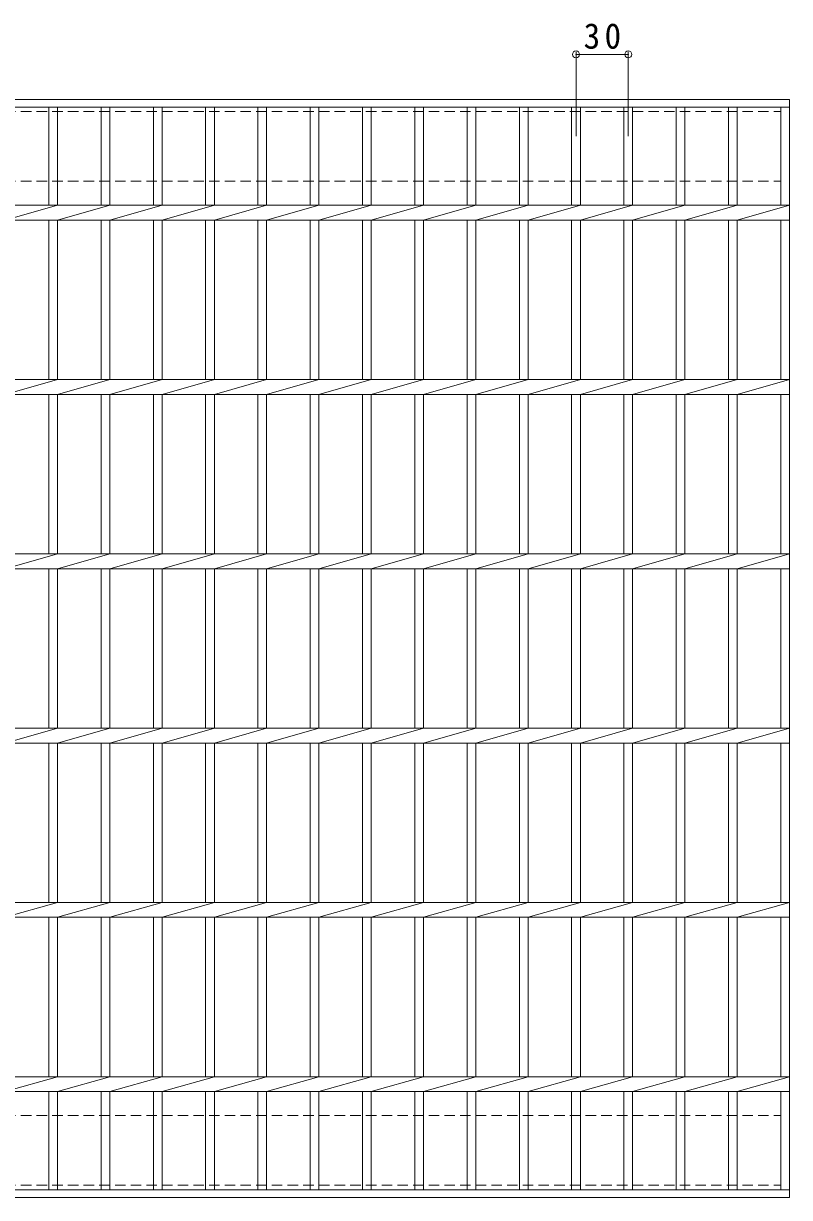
# Model space of a CAD drawing. Units: millimetres, scale not verified. Extents: x -790 to 1337, y -688 to 1514.
# Drawn here: x -233 to 207, y -166 to 508 of the extents above; entities that cross this region are included whole.
import ezdxf

# ---------------------------------------------------------------- set-up
doc = ezdxf.new("R2010")
doc.units = ezdxf.units.MM
doc.header["$LTSCALE"] = 5
doc.header["$PDMODE"] = 32
doc.header["$PDSIZE"] = 4
doc.linetypes.add('DASHED1', pattern=[1.8, 1.2, -0.6])
for name, color, linetype, lineweight in [('B-1', 2, 'Continuous', 9), ('B-2', 3, 'Continuous', 9), ('B-4', 7, 'Continuous', 9)]:
    doc.layers.add(name, color=color, linetype=linetype, lineweight=lineweight)
doc.styles.add('ＭＳ ゴシック', font='')
doc.styles.get('ＭＳ ゴシック').set_extended_font_data('MS Gothic')

msp = doc.modelspace()

# ---------------------------------------------------------------- linework, layer by layer
at = {"layer": 'B-1', "linetype": 'DASHED1'}
for p, q in [((-783.407, 417.422), (201.593, 417.422)), ((-783.407, -118.578), (201.593, -118.578))]:
    msp.add_line(p, q, dxfattribs=at)
for points in [[(-783.407, 417.422), (-783.407, 457.422), (201.593, 457.422), (201.593, 417.422)], [(-783.407, -118.578), (-783.407, -158.578), (201.593, -158.578), (201.593, -118.578)]]:
    msp.add_lwpolyline(points, dxfattribs=at)
at = {"layer": 'B-2'}
for p, q in [((-788.407, 464.422), (206.593, 464.422)), ((-788.407, 459.922), (206.593, 459.922)), ((-218.408, 459.922), (-218.408, 403.662)), ((-213.409, 459.922), (-213.409, 403.662)), ((-188.408, 459.922), (-188.408, 403.662)), ((-183.409, 459.922), (-183.409, 403.662)), ((-158.409, 459.922), (-158.409, 403.662)), ((-153.409, 459.922), (-153.409, 403.662)), ((-128.409, 459.922), (-128.409, 403.662)), ((-123.41, 459.922), (-123.41, 403.662)), ((-98.41, 459.922), (-98.41, 403.662)), ((-93.41, 459.922), (-93.41, 403.662)), ((-68.41, 459.922), (-68.41, 403.662)), ((-63.411, 459.922), (-63.411, 403.662)), ((-38.41, 459.922), (-38.41, 403.662)), ((-33.411, 459.922), (-33.411, 403.662)), ((-8.411, 459.922), (-8.411, 403.662)), ((-3.411, 459.922), (-3.411, 403.662)), ((21.589, 459.922), (21.589, 403.662)), ((26.588, 459.922), (26.588, 403.662)), ((51.588, 459.922), (51.588, 403.662)), ((56.588, 459.922), (56.588, 403.662)), ((81.588, 459.922), (81.588, 403.662)), ((86.587, 459.922), (86.587, 403.662)), ((111.588, 459.922), (111.588, 403.662)), ((116.587, 459.922), (116.587, 403.662)), ((141.587, 459.922), (141.587, 403.662)), ((146.587, 459.922), (146.587, 403.662)), ((171.587, 459.922), (171.587, 403.662)), ((176.586, 459.922), (176.586, 403.662)), ((201.593, 459.922), (201.593, 403.662)), ((206.593, 464.422), (206.593, -165.578)), ((-788.407, 403.662), (206.593, 403.662)), ((-213.408, 403.662), (-243.408, 395.182)), ((-183.409, 403.662), (-213.409, 395.182)), ((-153.409, 403.662), (-183.409, 395.182)), ((-123.409, 403.662), (-153.409, 395.182)), ((-93.41, 403.662), (-123.41, 395.182)), ((-63.41, 403.662), (-93.41, 395.182)), ((-33.411, 403.662), (-63.411, 395.182)), ((-3.411, 403.662), (-33.411, 395.182)), ((26.589, 403.662), (-3.411, 395.182)), ((56.588, 403.662), (26.588, 395.182)), ((86.588, 403.662), (56.588, 395.182)), ((116.587, 403.662), (86.587, 395.182)), ((146.587, 403.662), (116.587, 395.182)), ((176.587, 403.662), (146.587, 395.182)), ((206.586, 403.662), (176.586, 395.182)), ((-788.407, 395.182), (206.593, 395.182)), ((-218.408, 395.182), (-218.408, 303.662)), ((-213.409, 395.182), (-213.409, 303.662)), ((-188.408, 395.182), (-188.408, 303.662)), ((-183.409, 395.182), (-183.409, 303.662)), ((-158.409, 395.182), (-158.409, 303.662)), ((-153.409, 395.182), (-153.409, 303.662)), ((-128.409, 395.182), (-128.409, 303.662)), ((-123.41, 395.182), (-123.41, 303.662)), ((-98.41, 395.182), (-98.41, 303.662)), ((-93.41, 395.182), (-93.41, 303.662)), ((-68.41, 395.182), (-68.41, 303.662)), ((-63.411, 395.182), (-63.411, 303.662)), ((-38.41, 395.182), (-38.41, 303.662)), ((-33.411, 395.182), (-33.411, 303.662)), ((-8.411, 395.182), (-8.411, 303.662)), ((-3.411, 395.182), (-3.411, 303.662)), ((21.589, 395.182), (21.589, 303.662)), ((26.588, 395.182), (26.588, 303.662)), ((51.588, 395.182), (51.588, 303.662)), ((56.588, 395.182), (56.588, 303.662)), ((81.588, 395.182), (81.588, 303.662)), ((86.587, 395.182), (86.587, 303.662)), ((111.588, 395.182), (111.588, 303.662)), ((116.587, 395.182), (116.587, 303.662)), ((141.587, 395.182), (141.587, 303.662)), ((146.587, 395.182), (146.587, 303.662)), ((171.587, 395.182), (171.587, 303.662)), ((176.586, 395.182), (176.586, 303.662)), ((201.593, 395.182), (201.593, 303.662)), ((-788.407, 303.662), (206.593, 303.662)), ((-213.408, 303.662), (-243.408, 295.182)), ((-183.409, 303.662), (-213.409, 295.182)), ((-153.409, 303.662), (-183.409, 295.182)), ((-123.409, 303.662), (-153.409, 295.182)), ((-93.41, 303.662), (-123.41, 295.182)), ((-63.41, 303.662), (-93.41, 295.182)), ((-33.411, 303.662), (-63.411, 295.182)), ((-3.411, 303.662), (-33.411, 295.182)), ((26.589, 303.662), (-3.411, 295.182)), ((56.588, 303.662), (26.588, 295.182)), ((86.588, 303.662), (56.588, 295.182)), ((116.587, 303.662), (86.587, 295.182)), ((146.587, 303.662), (116.587, 295.182)), ((176.587, 303.662), (146.587, 295.182)), ((206.586, 303.662), (176.586, 295.182)), ((-788.407, 295.182), (206.593, 295.182)), ((-218.408, 295.182), (-218.408, 203.662)), ((-213.409, 295.182), (-213.409, 203.662)), ((-188.408, 295.182), (-188.408, 203.662)), ((-183.409, 295.182), (-183.409, 203.662)), ((-158.409, 295.182), (-158.409, 203.662)), ((-153.409, 295.182), (-153.409, 203.662)), ((-128.409, 295.182), (-128.409, 203.662)), ((-123.41, 295.182), (-123.41, 203.662)), ((-98.41, 295.182), (-98.41, 203.662)), ((-93.41, 295.182), (-93.41, 203.662)), ((-68.41, 295.182), (-68.41, 203.662)), ((-63.411, 295.182), (-63.411, 203.662)), ((-38.41, 295.182), (-38.41, 203.662)), ((-33.411, 295.182), (-33.411, 203.662)), ((-8.411, 295.182), (-8.411, 203.662)), ((-3.411, 295.182), (-3.411, 203.662)), ((21.589, 295.182), (21.589, 203.662)), ((26.588, 295.182), (26.588, 203.662)), ((51.588, 295.182), (51.588, 203.662)), ((56.588, 295.182), (56.588, 203.662)), ((81.588, 295.182), (81.588, 203.662)), ((86.587, 295.182), (86.587, 203.662)), ((111.588, 295.182), (111.588, 203.662)), ((116.587, 295.182), (116.587, 203.662)), ((141.587, 295.182), (141.587, 203.662)), ((146.587, 295.182), (146.587, 203.662)), ((171.587, 295.182), (171.587, 203.662)), ((176.586, 295.182), (176.586, 203.662)), ((201.593, 295.182), (201.593, 203.662)), ((-788.407, 203.662), (206.593, 203.662)), ((-213.408, 203.662), (-243.408, 195.182)), ((-183.409, 203.662), (-213.409, 195.182)), ((-153.409, 203.662), (-183.409, 195.182)), ((-123.409, 203.662), (-153.409, 195.182)), ((-93.41, 203.662), (-123.41, 195.182)), ((-63.41, 203.662), (-93.41, 195.182)), ((-33.411, 203.662), (-63.411, 195.182)), ((-3.411, 203.662), (-33.411, 195.182)), ((26.589, 203.662), (-3.411, 195.182)), ((56.588, 203.662), (26.588, 195.182)), ((86.588, 203.662), (56.588, 195.182)), ((116.587, 203.662), (86.587, 195.182)), ((146.587, 203.662), (116.587, 195.182)), ((176.587, 203.662), (146.587, 195.182)), ((206.586, 203.662), (176.586, 195.182)), ((-788.407, 195.182), (206.593, 195.182)), ((-218.408, 195.182), (-218.408, 103.662)), ((-213.409, 195.182), (-213.409, 103.662)), ((-188.408, 195.182), (-188.408, 103.662)), ((-183.409, 195.182), (-183.409, 103.662)), ((-158.409, 195.182), (-158.409, 103.662)), ((-153.409, 195.182), (-153.409, 103.662)), ((-128.409, 195.182), (-128.409, 103.662)), ((-123.41, 195.182), (-123.41, 103.662)), ((-98.41, 195.182), (-98.41, 103.662)), ((-93.41, 195.182), (-93.41, 103.662)), ((-68.41, 195.182), (-68.41, 103.662)), ((-63.411, 195.182), (-63.411, 103.662)), ((-38.41, 195.182), (-38.41, 103.662)), ((-33.411, 195.182), (-33.411, 103.662)), ((-8.411, 195.182), (-8.411, 103.662)), ((-3.411, 195.182), (-3.411, 103.662)), ((21.589, 195.182), (21.589, 103.662)), ((26.588, 195.182), (26.588, 103.662)), ((51.588, 195.182), (51.588, 103.662)), ((56.588, 195.182), (56.588, 103.662)), ((81.588, 195.182), (81.588, 103.662)), ((86.587, 195.182), (86.587, 103.662)), ((111.588, 195.182), (111.588, 103.662)), ((116.587, 195.182), (116.587, 103.662)), ((141.587, 195.182), (141.587, 103.662)), ((146.587, 195.182), (146.587, 103.662)), ((171.587, 195.182), (171.587, 103.662)), ((176.586, 195.182), (176.586, 103.662)), ((201.593, 195.182), (201.593, 103.662)), ((-788.407, 103.662), (206.593, 103.662)), ((-213.408, 103.662), (-243.408, 95.182)), ((-183.409, 103.662), (-213.409, 95.182)), ((-153.409, 103.662), (-183.409, 95.182)), ((-123.409, 103.662), (-153.409, 95.182)), ((-93.41, 103.662), (-123.41, 95.182)), ((-63.41, 103.662), (-93.41, 95.182)), ((-33.411, 103.662), (-63.411, 95.182)), ((-3.411, 103.662), (-33.411, 95.182)), ((26.589, 103.662), (-3.411, 95.182)), ((56.588, 103.662), (26.588, 95.182)), ((86.588, 103.662), (56.588, 95.182)), ((116.587, 103.662), (86.587, 95.182)), ((146.587, 103.662), (116.587, 95.182)), ((176.587, 103.662), (146.587, 95.182)), ((206.586, 103.662), (176.586, 95.182)), ((-788.407, 95.182), (206.593, 95.182)), ((-218.408, 95.182), (-218.408, 3.662)), ((-213.409, 95.182), (-213.409, 3.662)), ((-188.408, 95.182), (-188.408, 3.662)), ((-183.409, 95.182), (-183.409, 3.662)), ((-158.409, 95.182), (-158.409, 3.662)), ((-153.409, 95.182), (-153.409, 3.662)), ((-128.409, 95.182), (-128.409, 3.662)), ((-123.41, 95.182), (-123.41, 3.662)), ((-98.41, 95.182), (-98.41, 3.662)), ((-93.41, 95.182), (-93.41, 3.662)), ((-68.41, 95.182), (-68.41, 3.662)), ((-63.411, 95.182), (-63.411, 3.662)), ((-38.41, 95.182), (-38.41, 3.662)), ((-33.411, 95.182), (-33.411, 3.662)), ((-8.411, 95.182), (-8.411, 3.662)), ((-3.411, 95.182), (-3.411, 3.662)), ((21.589, 95.182), (21.589, 3.662)), ((26.588, 95.182), (26.588, 3.662)), ((51.588, 95.182), (51.588, 3.662)), ((56.588, 95.182), (56.588, 3.662)), ((81.588, 95.182), (81.588, 3.662)), ((86.587, 95.182), (86.587, 3.662)), ((111.588, 95.182), (111.588, 3.662)), ((116.587, 95.182), (116.587, 3.662)), ((141.587, 95.182), (141.587, 3.662)), ((146.587, 95.182), (146.587, 3.662)), ((171.587, 95.182), (171.587, 3.662)), ((176.586, 95.182), (176.586, 3.662)), ((201.593, 95.182), (201.593, 3.662)), ((-788.407, 3.662), (206.593, 3.662)), ((-213.408, 3.662), (-243.408, -4.818)), ((-183.409, 3.662), (-213.409, -4.818)), ((-153.409, 3.662), (-183.409, -4.818)), ((-123.409, 3.662), (-153.409, -4.818)), ((-93.41, 3.662), (-123.41, -4.818)), ((-63.41, 3.662), (-93.41, -4.818)), ((-33.411, 3.662), (-63.411, -4.818)), ((-3.411, 3.662), (-33.411, -4.818)), ((26.589, 3.662), (-3.411, -4.818)), ((56.588, 3.662), (26.588, -4.818)), ((86.588, 3.662), (56.588, -4.818)), ((116.587, 3.662), (86.587, -4.818)), ((146.587, 3.662), (116.587, -4.818)), ((176.587, 3.662), (146.587, -4.818)), ((206.586, 3.662), (176.586, -4.818)), ((-788.407, -4.818), (206.593, -4.818)), ((-218.408, -4.818), (-218.408, -96.338)), ((-213.409, -4.818), (-213.409, -96.338)), ((-188.408, -4.818), (-188.408, -96.338)), ((-183.409, -4.818), (-183.409, -96.338)), ((-158.409, -4.818), (-158.409, -96.338)), ((-153.409, -4.818), (-153.409, -96.338)), ((-128.409, -4.818), (-128.409, -96.338)), ((-123.41, -4.818), (-123.41, -96.338)), ((-98.41, -4.818), (-98.41, -96.338)), ((-93.41, -4.818), (-93.41, -96.338)), ((-68.41, -4.818), (-68.41, -96.338)), ((-63.411, -4.818), (-63.411, -96.338)), ((-38.41, -4.818), (-38.41, -96.338)), ((-33.411, -4.818), (-33.411, -96.338)), ((-8.411, -4.818), (-8.411, -96.338)), ((-3.411, -4.818), (-3.411, -96.338)), ((21.589, -4.818), (21.589, -96.338)), ((26.588, -4.818), (26.588, -96.338)), ((51.588, -4.818), (51.588, -96.338)), ((56.588, -4.818), (56.588, -96.338)), ((81.588, -4.818), (81.588, -96.338)), ((86.587, -4.818), (86.587, -96.338)), ((111.588, -4.818), (111.588, -96.338)), ((116.587, -4.818), (116.587, -96.338)), ((141.587, -4.818), (141.587, -96.338)), ((146.587, -4.818), (146.587, -96.338)), ((171.587, -4.818), (171.587, -96.338)), ((176.586, -4.818), (176.586, -96.338)), ((201.593, -4.818), (201.593, -96.338)), ((-788.407, -96.338), (206.593, -96.338)), ((-788.407, -104.818), (206.593, -104.818)), ((-218.408, -104.818), (-218.408, -161.078)), ((-188.408, -104.818), (-188.408, -161.078)), ((-158.409, -104.818), (-158.409, -161.078)), ((-128.409, -104.818), (-128.409, -161.078)), ((-98.41, -104.818), (-98.41, -161.078)), ((-68.41, -104.818), (-68.41, -161.078)), ((-38.41, -104.818), (-38.41, -161.078)), ((-8.411, -104.818), (-8.411, -161.078)), ((21.589, -104.818), (21.589, -161.078)), ((51.588, -104.818), (51.588, -161.078)), ((81.588, -104.818), (81.588, -161.078)), ((111.588, -104.818), (111.588, -161.078)), ((141.587, -104.818), (141.587, -161.078)), ((171.587, -104.818), (171.587, -161.078)), ((201.593, -104.818), (201.593, -161.078)), ((206.593, -161.078), (-788.407, -161.078)), ((206.593, -165.578), (-788.407, -165.578))]:
    msp.add_line(p, q, dxfattribs=at)
for points in [[(-213.408, -96.338), (-243.408, -104.818), (-243.408, -161.078)], [(-183.409, -96.338), (-213.409, -104.818), (-213.409, -161.078)], [(-153.409, -96.338), (-183.409, -104.818), (-183.409, -161.078)], [(-123.409, -96.338), (-153.409, -104.818), (-153.409, -161.078)], [(-93.41, -96.338), (-123.41, -104.818), (-123.41, -161.078)], [(-63.41, -96.338), (-93.41, -104.818), (-93.41, -161.078)], [(-33.411, -96.338), (-63.411, -104.818), (-63.411, -161.078)], [(-3.411, -96.338), (-33.411, -104.818), (-33.411, -161.078)], [(26.589, -96.338), (-3.411, -104.818), (-3.411, -161.078)], [(56.588, -96.338), (26.588, -104.818), (26.588, -161.078)], [(86.588, -96.338), (56.588, -104.818), (56.588, -161.078)], [(116.587, -96.338), (86.587, -104.818), (86.587, -161.078)], [(146.587, -96.338), (116.587, -104.818), (116.587, -161.078)], [(176.587, -96.338), (146.587, -104.818), (146.587, -161.078)], [(206.586, -96.338), (176.586, -104.818), (176.586, -161.078)]]:
    msp.add_lwpolyline(points, dxfattribs=at)
at = {"layer": 'B-4'}
for p, q in [((84.087, 443.263), (84.087, 491.762)), ((114.087, 443.263), (114.087, 491.762)), ((84.087, 490.262), (114.087, 490.262))]:
    msp.add_line(p, q, dxfattribs=at)
for p in [(84.087, 490.262), (114.087, 490.262)]:
    msp.add_point(p, dxfattribs=at)

# ---------------------------------------------------------------- texts
at = {"layer": 'B-4', "color": 2, "insert": (88.462, 493.262), "char_height": 14.66, "attachment_point": 7, "style": 'ＭＳ ゴシック'}
msp.add_mtext('\\T1.27;\\W0.95;30', dxfattribs=at)

doc.saveas('drawing.dxf')
